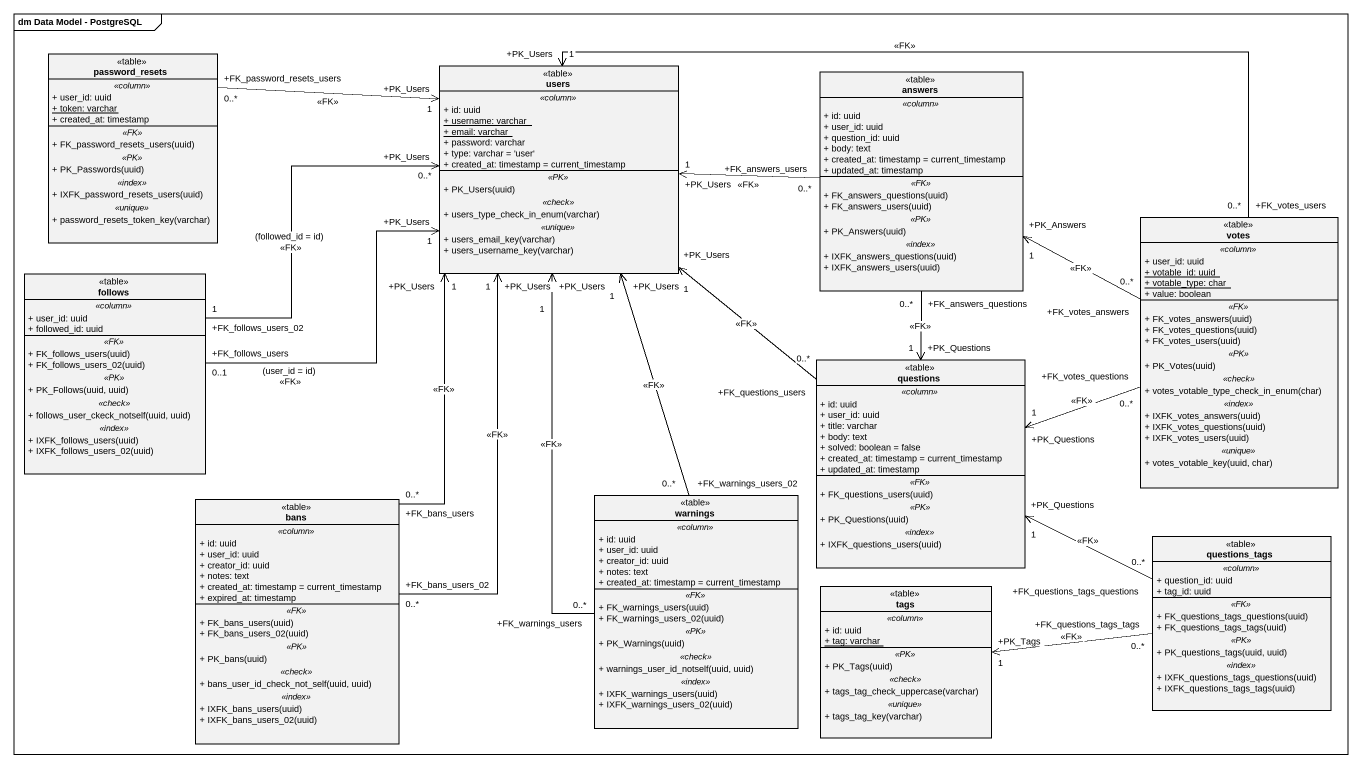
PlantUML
@startuml
mainframe dm Data Model - PostgreSQL
hide circle
hide empty members
skinparam classAttributeIconSize 0
class password_resets <<table>> {
  .. <<column>> ..
  + user_id: uuid
  {static} + token: varchar
  + created_at: timestamp
  .. <<FK>> ..
  + FK_password_resets_users(uuid)
  .. <<PK>> ..
  + PK_Passwords(uuid)
  .. <<index>> ..
  + IXFK_password_resets_users(uuid)
  .. <<unique>> ..
  + password_resets_token_key(varchar)
}
class users <<table>> {
  .. <<column>> ..
  + id: uuid
  {static} + username: varchar
  {static} + email: varchar
  + password: varchar
  + type: varchar = 'user'
  + created_at: timestamp = current_timestamp
  .. <<PK>> ..
  + PK_Users(uuid)
  .. <<check>> ..
  + users_type_check_in_enum(varchar)
  .. <<unique>> ..
  + users_email_key(varchar)
  + users_username_key(varchar)
}
class answers <<table>> {
  .. <<column>> ..
  + id: uuid
  + user_id: uuid
  + question_id: uuid
  + body: text
  + created_at: timestamp = current_timestamp
  + updated_at: timestamp
  .. <<FK>> ..
  + FK_answers_questions(uuid)
  + FK_answers_users(uuid)
  .. <<PK>> ..
  + PK_Answers(uuid)
  .. <<index>> ..
  + IXFK_answers_questions(uuid)
  + IXFK_answers_users(uuid)
}
class votes <<table>> {
  .. <<column>> ..
  + user_id: uuid
  {static} + votable_id: uuid
  {static} + votable_type: char
  + value: boolean
  .. <<FK>> ..
  + FK_votes_answers(uuid)
  + FK_votes_questions(uuid)
  + FK_votes_users(uuid)
  .. <<PK>> ..
  + PK_Votes(uuid)
  .. <<check>> ..
  + votes_votable_type_check_in_enum(char)
  .. <<index>> ..
  + IXFK_votes_answers(uuid)
  + IXFK_votes_questions(uuid)
  + IXFK_votes_users(uuid)
  .. <<unique>> ..
  + votes_votable_key(uuid, char)
}
class follows <<table>> {
  .. <<column>> ..
  + user_id: uuid
  + followed_id: uuid
  .. <<FK>> ..
  + FK_follows_users(uuid)
  + FK_follows_users_02(uuid)
  .. <<PK>> ..
  + PK_Follows(uuid, uuid)
  .. <<check>> ..
  + follows_user_ckeck_notself(uuid, uuid)
  .. <<index>> ..
  + IXFK_follows_users(uuid)
  + IXFK_follows_users_02(uuid)
}
class questions <<table>> {
  .. <<column>> ..
  + id: uuid
  + user_id: uuid
  + title: varchar
  + body: text
  + solved: boolean = false
  + created_at: timestamp = current_timestamp
  + updated_at: timestamp
  .. <<FK>> ..
  + FK_questions_users(uuid)
  .. <<PK>> ..
  + PK_Questions(uuid)
  .. <<index>> ..
  + IXFK_questions_users(uuid)
}
class bans <<table>> {
  .. <<column>> ..
  + id: uuid
  + user_id: uuid
  + creator_id: uuid
  + notes: text
  + created_at: timestamp = current_timestamp
  + expired_at: timestamp
  .. <<FK>> ..
  + FK_bans_users(uuid)
  + FK_bans_users_02(uuid)
  .. <<PK>> ..
  + PK_bans(uuid)
  .. <<check>> ..
  + bans_user_id_check_not_self(uuid, uuid)
  .. <<index>> ..
  + IXFK_bans_users(uuid)
  + IXFK_bans_users_02(uuid)
}
class warnings <<table>> {
  .. <<column>> ..
  + id: uuid
  + user_id: uuid
  + creator_id: uuid
  + notes: text
  + created_at: timestamp = current_timestamp
  .. <<FK>> ..
  + FK_warnings_users(uuid)
  + FK_warnings_users_02(uuid)
  .. <<PK>> ..
  + PK_Warnings(uuid)
  .. <<check>> ..
  + warnings_user_id_notself(uuid, uuid)
  .. <<index>> ..
  + IXFK_warnings_users(uuid)
  + IXFK_warnings_users_02(uuid)
}
class questions_tags <<table>> {
  .. <<column>> ..
  + question_id: uuid
  + tag_id: uuid
  .. <<FK>> ..
  + FK_questions_tags_questions(uuid)
  + FK_questions_tags_tags(uuid)
  .. <<PK>> ..
  + PK_questions_tags(uuid, uuid)
  .. <<index>> ..
  + IXFK_questions_tags_questions(uuid)
  + IXFK_questions_tags_tags(uuid)
}
class tags <<table>> {
  .. <<column>> ..
  + id: uuid
  {static} + tag: varchar
  .. <<PK>> ..
  + PK_Tags(uuid)
  .. <<check>> ..
  + tags_tag_check_uppercase(varchar)
  .. <<unique>> ..
  + tags_tag_key(varchar)
}
password_resets "+FK_password_resets_users\n0..*" -right-> "+PK_Users\n1" users : <<FK>>
answers "+FK_answers_users\n0..*" -left-> "+PK_Users\n1" users : <<FK>>
answers "+FK_answers_questions\n0..*" --> "+PK_Questions\n1" questions : <<FK>>
votes "+FK_votes_users\n0..*" -left-> "+PK_Users\n1" users : <<FK>>
votes "+FK_votes_answers\n0..*" -left-> "+PK_Answers\n1" answers : <<FK>>
votes "+FK_votes_questions\n0..*" -left-> "+PK_Questions\n1" questions : <<FK>>
follows "+FK_follows_users\n0..1" -right-> "+PK_Users\n1" users : (user_id = id)\n<<FK>>
follows "+FK_follows_users_02\n1" -right-> "+PK_Users\n0..*" users : (followed_id = id)\n<<FK>>
questions "+FK_questions_users\n0..*" -up-> "+PK_Users\n1" users : <<FK>>
bans "+FK_bans_users\n0..*" -up-> "+PK_Users\n1" users : <<FK>>
bans "+FK_bans_users_02\n0..*" -up-> "+PK_Users\n1" users : <<FK>>
warnings "+FK_warnings_users\n0..*" -up-> "+PK_Users\n1" users : <<FK>>
warnings "+FK_warnings_users_02\n0..*" -up-> "+PK_Users\n1" users : <<FK>>
questions_tags "+FK_questions_tags_questions\n0..*" -left-> "+PK_Questions\n1" questions : <<FK>>
questions_tags "+FK_questions_tags_tags\n0..*" -left-> "+PK_Tags\n1" tags : <<FK>>
@enduml
